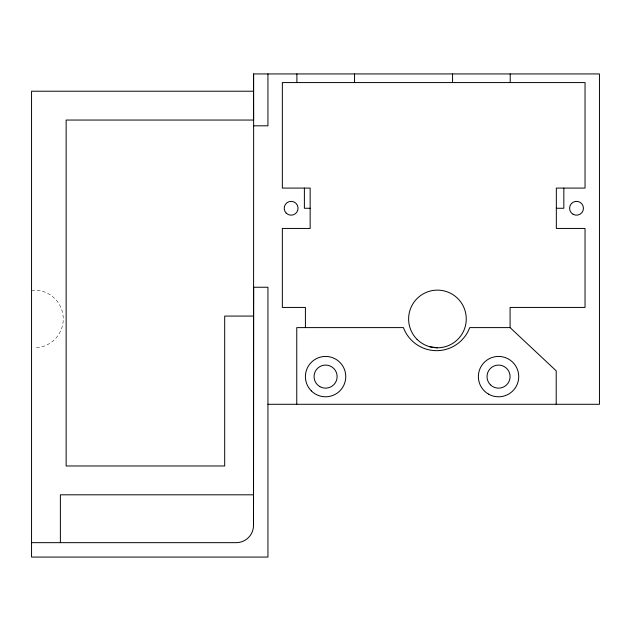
<?xml version="1.0" encoding="UTF-8"?>
<svg xmlns="http://www.w3.org/2000/svg" width="631" height="631" viewBox="0 0 631 631"><rect width="100%" height="100%" fill="white"/><g stroke="black" fill="none" stroke-linecap="round" stroke-linejoin="round"><path stroke-width="0.47" stroke-dasharray="3.15 2.37" d="M31.55 290.512L34.429 290.134A28.829 28.829 0 0 1 63.258 318.963A28.829 28.829 0 0 1 34.429 347.784"/><path stroke-width="0.95" d="M31.55 542.66L236.223 542.66A17.297 17.297 0 0 0 253.52 525.363L253.654 73.93M253.52 525.363L253.654 287.247L267.938 287.247L267.938 557.07L31.55 557.07L31.55 91.219L253.52 91.219L253.575 120.048L66.145 120.048L66.145 465.978L224.691 465.978L224.691 316.076L253.575 316.076M253.654 125.814L267.938 125.814L267.938 73.93M310.152 208.262L304.387 208.262L304.387 188.085M556.337 208.262L563.83 208.262L563.83 188.085M556.211 404.29L556.211 370.847L510.085 327.607L469.724 327.607A35.36 35.36 0 0 1 403.422 327.607L296.759 327.607L296.759 404.29M267.938 404.29L599.45 404.29L599.45 73.93L253.52 73.93L253.52 91.219M253.52 494.807L60.379 494.807L60.379 542.66M429.979 346.805L437.441 347.784M510.211 73.93L510.211 82.574M510.085 327.607L510.085 307.431L585.04 307.431L585.04 228.438L556.337 228.438L556.337 188.085L585.04 188.085L585.04 82.574L282.349 82.574L282.349 188.085L310.152 188.085L310.152 228.438L282.349 228.438L282.349 307.431L305.412 307.431L305.412 327.607M452.561 73.93L452.561 82.574M354.543 73.93L354.543 82.574M296.893 73.93L296.893 82.574M319.822 386.598A11.532 11.532 0 0 0 337.12 376.612A11.532 11.532 0 0 0 319.822 366.627A11.532 11.532 0 0 0 319.822 386.598M490.397 384.768A11.532 11.532 0 0 0 509.69 379.602A11.532 11.532 0 0 0 495.572 365.475A11.532 11.532 0 0 0 490.397 384.768M573.058 214.256A6.917 6.917 0 0 0 583.438 208.262A6.917 6.917 0 0 0 573.058 202.267A6.917 6.917 0 0 0 573.058 214.256M286.237 213.152A6.917 6.917 0 0 0 297.808 210.052A6.917 6.917 0 0 0 289.337 201.581A6.917 6.917 0 0 0 286.237 213.152M417.059 339.344A28.829 28.829 0 0 0 465.284 326.424A28.829 28.829 0 0 0 429.979 291.112A28.829 28.829 0 0 0 417.059 339.344M311.32 390.881A20.176 20.176 0 0 0 345.078 381.834A20.176 20.176 0 0 0 320.367 357.122A20.176 20.176 0 0 0 311.32 390.881M488.465 394.091A20.176 20.176 0 0 0 518.729 376.612A20.176 20.176 0 0 0 488.465 359.142A20.176 20.176 0 0 0 488.465 394.091"/></g></svg>
